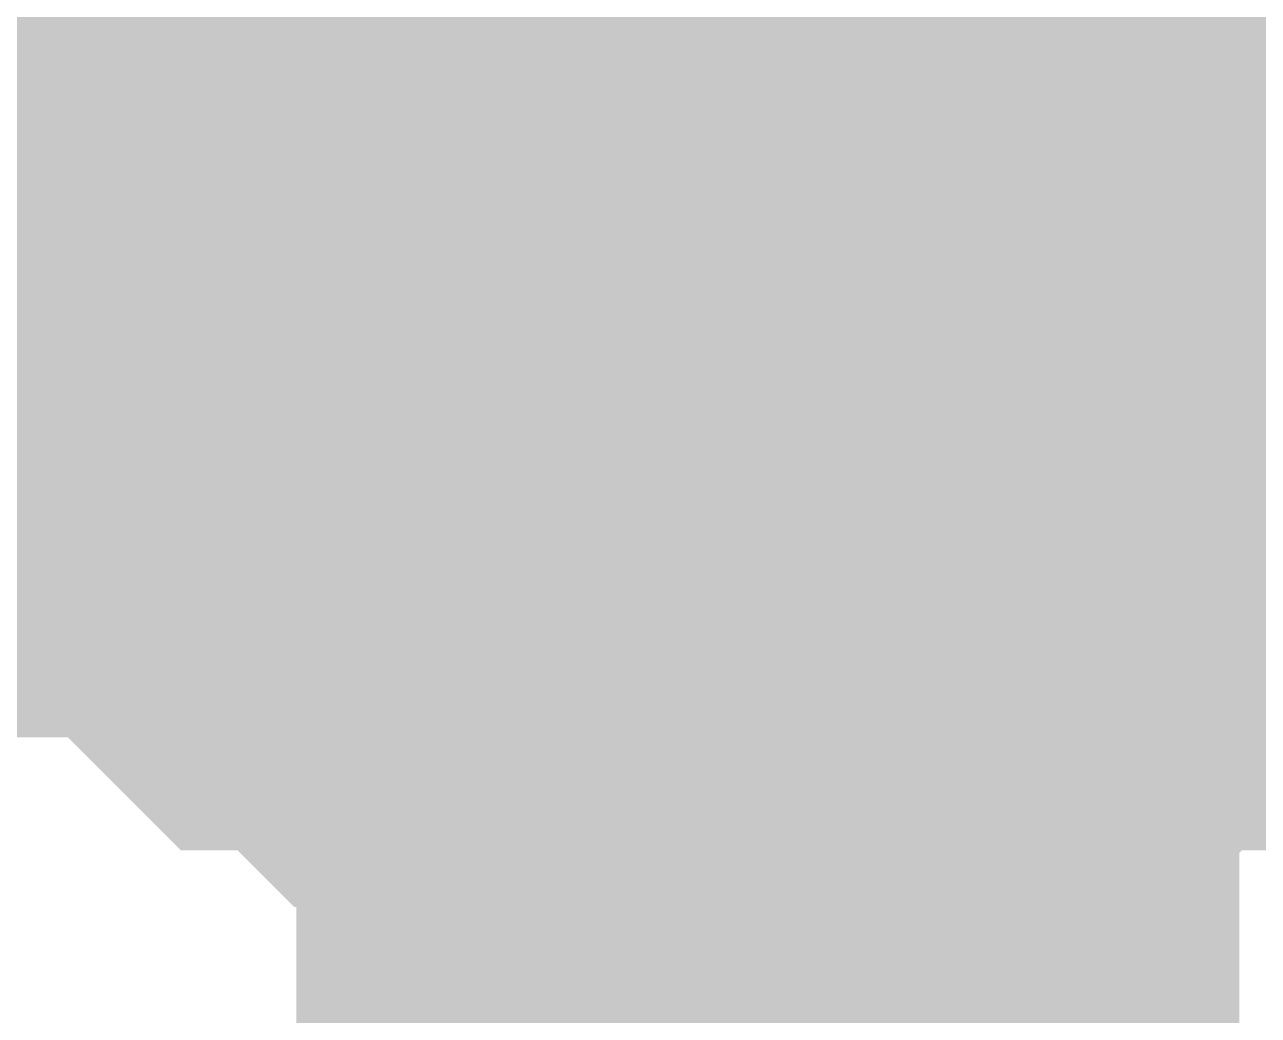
# Model space of a CAD drawing. Header units: inches. Extents: x 0 to 841, y 0 to 594.
# Drawn here: x 789.43 to 790.41, y 346.534 to 347.321 of the extents above; entities that cross this region are included whole.
import ezdxf

# ---------------------------------------------------------------- set-up
doc = ezdxf.new("R2010")
doc.units = ezdxf.units.IN
doc.layers.add('Sheet', color=255, linetype='Continuous')

msp = doc.modelspace()

# ---------------------------------------------------------------- linework, layer by layer
at = {"layer": 'Sheet'}
for points in [[(790.02077, 352.96824, 0.7493, 0.7493, 0), (790.02077, 347.4882, 0.7493, 0.7493, 0)], [(752.51624, 339.98684, 0.7493, 0.7493, 0), (769.98841, 339.98684, 0.7493, 0.7493, 0), (769.98841, 347.4882, 0.7493, 0.7493, 0), (790.02077, 347.4882, 0.7493, 0.7493, 0)], [(790.02077, 347.4882, 0.7493, 0.7493, 0), (790.02077, 341.96325, 0.7493, 0.7493, 0)], [(790.02077, 347.4882, 0.7493, 0.7493, 0), (790.02077, 347.4882, 0.7493, 0.7493, 0), (795.00641, 347.4882, 0.7493, 0.7493, 0)], [(790.02077, 346.94918, 0.29972, 0.29972, 0), (789.97586, 346.94918, 0.29972, 0.29972, 0), (789.97586, 346.94918, 0.29972, 0.29972, 0), (789.93094, 346.94918, 0.29972, 0.29972, 0), (789.88603, 346.94918, 0.29972, 0.29972, 0), (789.88603, 346.94918, 0.29972, 0.29972, 0), (789.84111, 346.9941, 0.29972, 0.29972, 0), (789.84111, 346.9941, 0.29972, 0.29972, 0), (789.7962, 346.9941, 0.29972, 0.29972, 0), (789.7962, 346.9941, 0.29972, 0.29972, 0), (789.75128, 347.03902, 0.29972, 0.29972, 0), (789.75128, 347.03902, 0.29972, 0.29972, 0), (789.70637, 347.03902, 0.29972, 0.29972, 0), (789.70637, 347.08394, 0.29972, 0.29972, 0), (789.66145, 347.08394, 0.29972, 0.29972, 0), (789.66145, 347.08394, 0.29972, 0.29972, 0), (789.61653, 347.12886, 0.29972, 0.29972, 0), (789.61653, 347.12886, 0.29972, 0.29972, 0), (789.61653, 347.17378, 0.29972, 0.29972, 0), (789.57162, 347.17378, 0.29972, 0.29972, 0), (789.57162, 347.21869, 0.29972, 0.29972, 0), (789.57162, 347.21869, 0.29972, 0.29972, 0), (789.5267, 347.26361, 0.29972, 0.29972, 0), (789.5267, 347.26361, 0.29972, 0.29972, 0), (789.5267, 347.30853, 0.29972, 0.29972, 0), (789.5267, 347.30853, 0.29972, 0.29972, 0), (789.5267, 347.35345, 0.29972, 0.29972, 0), (789.48179, 347.35345, 0.29972, 0.29972, 0), (789.48179, 347.39837, 0.29972, 0.29972, 0), (789.48179, 347.39837, 0.29972, 0.29972, 0), (789.48179, 347.44329, 0.29972, 0.29972, 0), (789.48179, 347.44329, 0.29972, 0.29972, 0), (789.48179, 347.4882, 0.29972, 0.29972, 0)], [(790.02077, 346.94918, 0.29972, 0.29972, 0), (789.97586, 346.94918, 0.29972, 0.29972, 0), (789.97586, 346.94918, 0.29972, 0.29972, 0), (789.93094, 346.94918, 0.29972, 0.29972, 0), (789.88603, 346.94918, 0.29972, 0.29972, 0), (789.88603, 346.94918, 0.29972, 0.29972, 0), (789.84111, 346.9941, 0.29972, 0.29972, 0), (789.84111, 346.9941, 0.29972, 0.29972, 0), (789.7962, 346.9941, 0.29972, 0.29972, 0), (789.7962, 346.9941, 0.29972, 0.29972, 0), (789.75128, 347.03902, 0.29972, 0.29972, 0), (789.75128, 347.03902, 0.29972, 0.29972, 0), (789.70637, 347.03902, 0.29972, 0.29972, 0), (789.70637, 347.08394, 0.29972, 0.29972, 0), (789.66145, 347.08394, 0.29972, 0.29972, 0), (789.66145, 347.08394, 0.29972, 0.29972, 0), (789.61653, 347.12886, 0.29972, 0.29972, 0), (789.61653, 347.12886, 0.29972, 0.29972, 0), (789.61653, 347.17378, 0.29972, 0.29972, 0), (789.57162, 347.17378, 0.29972, 0.29972, 0), (789.57162, 347.21869, 0.29972, 0.29972, 0), (789.57162, 347.21869, 0.29972, 0.29972, 0), (789.5267, 347.26361, 0.29972, 0.29972, 0), (789.5267, 347.26361, 0.29972, 0.29972, 0), (789.5267, 347.30853, 0.29972, 0.29972, 0), (789.5267, 347.30853, 0.29972, 0.29972, 0), (789.5267, 347.35345, 0.29972, 0.29972, 0), (789.48179, 347.35345, 0.29972, 0.29972, 0), (789.48179, 347.39837, 0.29972, 0.29972, 0), (789.48179, 347.39837, 0.29972, 0.29972, 0), (789.48179, 347.44329, 0.29972, 0.29972, 0), (789.48179, 347.44329, 0.29972, 0.29972, 0), (789.48179, 347.4882, 0.29972, 0.29972, 0)], [(790.02077, 346.94918, 0.29972, 0.29972, 0), (789.97586, 346.94918, 0.29972, 0.29972, 0), (789.97586, 346.94918, 0.29972, 0.29972, 0), (789.93094, 346.94918, 0.29972, 0.29972, 0), (789.88603, 346.94918, 0.29972, 0.29972, 0), (789.88603, 346.94918, 0.29972, 0.29972, 0), (789.84111, 346.9941, 0.29972, 0.29972, 0), (789.84111, 346.9941, 0.29972, 0.29972, 0), (789.7962, 346.9941, 0.29972, 0.29972, 0), (789.7962, 346.9941, 0.29972, 0.29972, 0), (789.75128, 347.03902, 0.29972, 0.29972, 0), (789.75128, 347.03902, 0.29972, 0.29972, 0), (789.70637, 347.03902, 0.29972, 0.29972, 0), (789.70637, 347.08394, 0.29972, 0.29972, 0), (789.66145, 347.08394, 0.29972, 0.29972, 0), (789.66145, 347.08394, 0.29972, 0.29972, 0), (789.61653, 347.12886, 0.29972, 0.29972, 0), (789.61653, 347.12886, 0.29972, 0.29972, 0), (789.61653, 347.17378, 0.29972, 0.29972, 0), (789.57162, 347.17378, 0.29972, 0.29972, 0), (789.57162, 347.21869, 0.29972, 0.29972, 0), (789.57162, 347.21869, 0.29972, 0.29972, 0), (789.5267, 347.26361, 0.29972, 0.29972, 0), (789.5267, 347.26361, 0.29972, 0.29972, 0), (789.5267, 347.30853, 0.29972, 0.29972, 0), (789.5267, 347.30853, 0.29972, 0.29972, 0), (789.5267, 347.35345, 0.29972, 0.29972, 0), (789.48179, 347.35345, 0.29972, 0.29972, 0), (789.48179, 347.39837, 0.29972, 0.29972, 0), (789.48179, 347.39837, 0.29972, 0.29972, 0), (789.48179, 347.44329, 0.29972, 0.29972, 0), (789.48179, 347.44329, 0.29972, 0.29972, 0), (789.48179, 347.4882, 0.29972, 0.29972, 0)], [(790.02077, 346.94918, 0.29972, 0.29972, 0), (789.97586, 346.94918, 0.29972, 0.29972, 0), (789.97586, 346.94918, 0.29972, 0.29972, 0), (789.93094, 346.94918, 0.29972, 0.29972, 0), (789.88603, 346.94918, 0.29972, 0.29972, 0), (789.88603, 346.94918, 0.29972, 0.29972, 0), (789.84111, 346.9941, 0.29972, 0.29972, 0), (789.84111, 346.9941, 0.29972, 0.29972, 0), (789.7962, 346.9941, 0.29972, 0.29972, 0), (789.7962, 346.9941, 0.29972, 0.29972, 0), (789.75128, 347.03902, 0.29972, 0.29972, 0), (789.75128, 347.03902, 0.29972, 0.29972, 0), (789.70637, 347.03902, 0.29972, 0.29972, 0), (789.70637, 347.08394, 0.29972, 0.29972, 0), (789.66145, 347.08394, 0.29972, 0.29972, 0), (789.66145, 347.08394, 0.29972, 0.29972, 0), (789.61653, 347.12886, 0.29972, 0.29972, 0), (789.61653, 347.12886, 0.29972, 0.29972, 0), (789.61653, 347.17378, 0.29972, 0.29972, 0), (789.57162, 347.17378, 0.29972, 0.29972, 0), (789.57162, 347.21869, 0.29972, 0.29972, 0), (789.57162, 347.21869, 0.29972, 0.29972, 0), (789.5267, 347.26361, 0.29972, 0.29972, 0), (789.5267, 347.26361, 0.29972, 0.29972, 0), (789.5267, 347.30853, 0.29972, 0.29972, 0), (789.5267, 347.30853, 0.29972, 0.29972, 0), (789.5267, 347.35345, 0.29972, 0.29972, 0), (789.48179, 347.35345, 0.29972, 0.29972, 0), (789.48179, 347.39837, 0.29972, 0.29972, 0), (789.48179, 347.39837, 0.29972, 0.29972, 0), (789.48179, 347.44329, 0.29972, 0.29972, 0), (789.48179, 347.44329, 0.29972, 0.29972, 0), (789.48179, 347.4882, 0.29972, 0.29972, 0)], [(790.02077, 342.45735, 0.29972, 0.29972, 0), (790.02077, 347.4882, 0.29972, 0.29972, 0)], [(790.51485, 347.4882, 0.29972, 0.29972, 0), (790.51485, 347.44329, 0.29972, 0.29972, 0), (790.51485, 347.44329, 0.29972, 0.29972, 0), (790.51485, 347.39837, 0.29972, 0.29972, 0), (790.51485, 347.39837, 0.29972, 0.29972, 0), (790.51485, 347.35345, 0.29972, 0.29972, 0), (790.46993, 347.35345, 0.29972, 0.29972, 0), (790.46993, 347.30853, 0.29972, 0.29972, 0), (790.46993, 347.30853, 0.29972, 0.29972, 0), (790.46993, 347.26361, 0.29972, 0.29972, 0), (790.46993, 347.26361, 0.29972, 0.29972, 0), (790.42502, 347.21869, 0.29972, 0.29972, 0), (790.42502, 347.21869, 0.29972, 0.29972, 0), (790.42502, 347.17378, 0.29972, 0.29972, 0), (790.3801, 347.17378, 0.29972, 0.29972, 0), (790.3801, 347.12886, 0.29972, 0.29972, 0), (790.3801, 347.12886, 0.29972, 0.29972, 0), (790.33518, 347.08394, 0.29972, 0.29972, 0), (790.33518, 347.08394, 0.29972, 0.29972, 0), (790.33518, 347.08394, 0.29972, 0.29972, 0), (790.29027, 347.03902, 0.29972, 0.29972, 0), (790.29027, 347.03902, 0.29972, 0.29972, 0), (790.24535, 347.03902, 0.29972, 0.29972, 0), (790.24535, 346.9941, 0.29972, 0.29972, 0), (790.20044, 346.9941, 0.29972, 0.29972, 0), (790.20044, 346.9941, 0.29972, 0.29972, 0), (790.15552, 346.9941, 0.29972, 0.29972, 0), (790.15552, 346.94918, 0.29972, 0.29972, 0), (790.11061, 346.94918, 0.29972, 0.29972, 0), (790.11061, 346.94918, 0.29972, 0.29972, 0), (790.06569, 346.94918, 0.29972, 0.29972, 0), (790.06569, 346.94918, 0.29972, 0.29972, 0), (790.02077, 346.94918, 0.29972, 0.29972, 0)], [(790.51485, 347.4882, 0.29972, 0.29972, 0), (790.51485, 347.44329, 0.29972, 0.29972, 0), (790.51485, 347.44329, 0.29972, 0.29972, 0), (790.51485, 347.39837, 0.29972, 0.29972, 0), (790.51485, 347.39837, 0.29972, 0.29972, 0), (790.51485, 347.35345, 0.29972, 0.29972, 0), (790.46993, 347.35345, 0.29972, 0.29972, 0), (790.46993, 347.30853, 0.29972, 0.29972, 0), (790.46993, 347.30853, 0.29972, 0.29972, 0), (790.46993, 347.26361, 0.29972, 0.29972, 0), (790.46993, 347.26361, 0.29972, 0.29972, 0), (790.42502, 347.21869, 0.29972, 0.29972, 0), (790.42502, 347.21869, 0.29972, 0.29972, 0), (790.42502, 347.17378, 0.29972, 0.29972, 0), (790.3801, 347.17378, 0.29972, 0.29972, 0), (790.3801, 347.12886, 0.29972, 0.29972, 0), (790.3801, 347.12886, 0.29972, 0.29972, 0), (790.33518, 347.08394, 0.29972, 0.29972, 0), (790.33518, 347.08394, 0.29972, 0.29972, 0), (790.33518, 347.08394, 0.29972, 0.29972, 0), (790.29027, 347.03902, 0.29972, 0.29972, 0), (790.29027, 347.03902, 0.29972, 0.29972, 0), (790.24535, 347.03902, 0.29972, 0.29972, 0), (790.24535, 346.9941, 0.29972, 0.29972, 0), (790.20044, 346.9941, 0.29972, 0.29972, 0), (790.20044, 346.9941, 0.29972, 0.29972, 0), (790.15552, 346.9941, 0.29972, 0.29972, 0), (790.15552, 346.94918, 0.29972, 0.29972, 0), (790.11061, 346.94918, 0.29972, 0.29972, 0), (790.11061, 346.94918, 0.29972, 0.29972, 0), (790.06569, 346.94918, 0.29972, 0.29972, 0), (790.06569, 346.94918, 0.29972, 0.29972, 0), (790.02077, 346.94918, 0.29972, 0.29972, 0)], [(790.51485, 347.4882, 0.29972, 0.29972, 0), (790.51485, 347.44329, 0.29972, 0.29972, 0), (790.51485, 347.44329, 0.29972, 0.29972, 0), (790.51485, 347.39837, 0.29972, 0.29972, 0), (790.51485, 347.39837, 0.29972, 0.29972, 0), (790.51485, 347.35345, 0.29972, 0.29972, 0), (790.46993, 347.35345, 0.29972, 0.29972, 0), (790.46993, 347.30853, 0.29972, 0.29972, 0), (790.46993, 347.30853, 0.29972, 0.29972, 0), (790.46993, 347.26361, 0.29972, 0.29972, 0), (790.46993, 347.26361, 0.29972, 0.29972, 0), (790.42502, 347.21869, 0.29972, 0.29972, 0), (790.42502, 347.21869, 0.29972, 0.29972, 0), (790.42502, 347.17378, 0.29972, 0.29972, 0), (790.3801, 347.17378, 0.29972, 0.29972, 0), (790.3801, 347.12886, 0.29972, 0.29972, 0), (790.3801, 347.12886, 0.29972, 0.29972, 0), (790.33518, 347.08394, 0.29972, 0.29972, 0), (790.33518, 347.08394, 0.29972, 0.29972, 0), (790.33518, 347.08394, 0.29972, 0.29972, 0), (790.29027, 347.03902, 0.29972, 0.29972, 0), (790.29027, 347.03902, 0.29972, 0.29972, 0), (790.24535, 347.03902, 0.29972, 0.29972, 0), (790.24535, 346.9941, 0.29972, 0.29972, 0), (790.20044, 346.9941, 0.29972, 0.29972, 0), (790.20044, 346.9941, 0.29972, 0.29972, 0), (790.15552, 346.9941, 0.29972, 0.29972, 0), (790.15552, 346.94918, 0.29972, 0.29972, 0), (790.11061, 346.94918, 0.29972, 0.29972, 0), (790.11061, 346.94918, 0.29972, 0.29972, 0), (790.06569, 346.94918, 0.29972, 0.29972, 0), (790.06569, 346.94918, 0.29972, 0.29972, 0), (790.02077, 346.94918, 0.29972, 0.29972, 0)], [(790.51485, 347.4882, 0.29972, 0.29972, 0), (790.51485, 347.44329, 0.29972, 0.29972, 0), (790.51485, 347.44329, 0.29972, 0.29972, 0), (790.51485, 347.39837, 0.29972, 0.29972, 0), (790.51485, 347.39837, 0.29972, 0.29972, 0), (790.51485, 347.35345, 0.29972, 0.29972, 0), (790.46993, 347.35345, 0.29972, 0.29972, 0), (790.46993, 347.30853, 0.29972, 0.29972, 0), (790.46993, 347.30853, 0.29972, 0.29972, 0), (790.46993, 347.26361, 0.29972, 0.29972, 0), (790.46993, 347.26361, 0.29972, 0.29972, 0), (790.42502, 347.21869, 0.29972, 0.29972, 0), (790.42502, 347.21869, 0.29972, 0.29972, 0), (790.42502, 347.17378, 0.29972, 0.29972, 0), (790.3801, 347.17378, 0.29972, 0.29972, 0), (790.3801, 347.12886, 0.29972, 0.29972, 0), (790.3801, 347.12886, 0.29972, 0.29972, 0), (790.33518, 347.08394, 0.29972, 0.29972, 0), (790.33518, 347.08394, 0.29972, 0.29972, 0), (790.33518, 347.08394, 0.29972, 0.29972, 0), (790.29027, 347.03902, 0.29972, 0.29972, 0), (790.29027, 347.03902, 0.29972, 0.29972, 0), (790.24535, 347.03902, 0.29972, 0.29972, 0), (790.24535, 346.9941, 0.29972, 0.29972, 0), (790.20044, 346.9941, 0.29972, 0.29972, 0), (790.20044, 346.9941, 0.29972, 0.29972, 0), (790.15552, 346.9941, 0.29972, 0.29972, 0), (790.15552, 346.94918, 0.29972, 0.29972, 0), (790.11061, 346.94918, 0.29972, 0.29972, 0), (790.11061, 346.94918, 0.29972, 0.29972, 0), (790.06569, 346.94918, 0.29972, 0.29972, 0), (790.06569, 346.94918, 0.29972, 0.29972, 0), (790.02077, 346.94918, 0.29972, 0.29972, 0)], [(790.02077, 346.72459, 0.29972, 0.29972, 0), (789.97586, 346.72459, 0.29972, 0.29972, 0), (789.93094, 346.72459, 0.29972, 0.29972, 0), (789.88603, 346.72459, 0.29972, 0.29972, 0), (789.84111, 346.72459, 0.29972, 0.29972, 0), (789.84111, 346.72459, 0.29972, 0.29972, 0), (789.7962, 346.76951, 0.29972, 0.29972, 0), (789.75128, 346.76951, 0.29972, 0.29972, 0), (789.70637, 346.76951, 0.29972, 0.29972, 0), (789.66145, 346.81443, 0.29972, 0.29972, 0), (789.66145, 346.81443, 0.29972, 0.29972, 0), (789.61653, 346.81443, 0.29972, 0.29972, 0), (789.57162, 346.85935, 0.29972, 0.29972, 0), (789.57162, 346.85935, 0.29972, 0.29972, 0), (789.5267, 346.90427, 0.29972, 0.29972, 0), (789.48179, 346.90427, 0.29972, 0.29972, 0), (789.48179, 346.94918, 0.29972, 0.29972, 0), (789.43687, 346.94918, 0.29972, 0.29972, 0), (789.43687, 346.9941, 0.29972, 0.29972, 0), (789.39196, 347.03902, 0.29972, 0.29972, 0), (789.39196, 347.03902, 0.29972, 0.29972, 0), (789.34704, 347.08394, 0.29972, 0.29972, 0), (789.34704, 347.12886, 0.29972, 0.29972, 0), (789.34704, 347.12886, 0.29972, 0.29972, 0), (789.30213, 347.17378, 0.29972, 0.29972, 0), (789.30213, 347.21869, 0.29972, 0.29972, 0), (789.30213, 347.26361, 0.29972, 0.29972, 0), (789.25721, 347.30853, 0.29972, 0.29972, 0)], [(790.02077, 346.72459, 0.29972, 0.29972, 0), (789.97586, 346.72459, 0.29972, 0.29972, 0), (789.93094, 346.72459, 0.29972, 0.29972, 0), (789.88603, 346.72459, 0.29972, 0.29972, 0), (789.84111, 346.72459, 0.29972, 0.29972, 0), (789.84111, 346.72459, 0.29972, 0.29972, 0), (789.7962, 346.76951, 0.29972, 0.29972, 0), (789.75128, 346.76951, 0.29972, 0.29972, 0), (789.70637, 346.76951, 0.29972, 0.29972, 0), (789.66145, 346.81443, 0.29972, 0.29972, 0), (789.66145, 346.81443, 0.29972, 0.29972, 0), (789.61653, 346.81443, 0.29972, 0.29972, 0), (789.57162, 346.85935, 0.29972, 0.29972, 0), (789.57162, 346.85935, 0.29972, 0.29972, 0), (789.5267, 346.90427, 0.29972, 0.29972, 0), (789.48179, 346.90427, 0.29972, 0.29972, 0), (789.48179, 346.94918, 0.29972, 0.29972, 0), (789.43687, 346.94918, 0.29972, 0.29972, 0), (789.43687, 346.9941, 0.29972, 0.29972, 0), (789.39196, 347.03902, 0.29972, 0.29972, 0), (789.39196, 347.03902, 0.29972, 0.29972, 0), (789.34704, 347.08394, 0.29972, 0.29972, 0), (789.34704, 347.12886, 0.29972, 0.29972, 0), (789.34704, 347.12886, 0.29972, 0.29972, 0), (789.30213, 347.17378, 0.29972, 0.29972, 0), (789.30213, 347.21869, 0.29972, 0.29972, 0), (789.30213, 347.26361, 0.29972, 0.29972, 0), (789.25721, 347.30853, 0.29972, 0.29972, 0)], [(790.02077, 346.72459, 0.29972, 0.29972, 0), (789.97586, 346.72459, 0.29972, 0.29972, 0), (789.93094, 346.72459, 0.29972, 0.29972, 0), (789.88603, 346.72459, 0.29972, 0.29972, 0), (789.84111, 346.72459, 0.29972, 0.29972, 0), (789.84111, 346.72459, 0.29972, 0.29972, 0), (789.7962, 346.76951, 0.29972, 0.29972, 0), (789.75128, 346.76951, 0.29972, 0.29972, 0), (789.70637, 346.76951, 0.29972, 0.29972, 0), (789.66145, 346.81443, 0.29972, 0.29972, 0), (789.66145, 346.81443, 0.29972, 0.29972, 0), (789.61653, 346.81443, 0.29972, 0.29972, 0), (789.57162, 346.85935, 0.29972, 0.29972, 0), (789.57162, 346.85935, 0.29972, 0.29972, 0), (789.5267, 346.90427, 0.29972, 0.29972, 0), (789.48179, 346.90427, 0.29972, 0.29972, 0), (789.48179, 346.94918, 0.29972, 0.29972, 0), (789.43687, 346.94918, 0.29972, 0.29972, 0), (789.43687, 346.9941, 0.29972, 0.29972, 0), (789.39196, 347.03902, 0.29972, 0.29972, 0), (789.39196, 347.03902, 0.29972, 0.29972, 0), (789.34704, 347.08394, 0.29972, 0.29972, 0), (789.34704, 347.12886, 0.29972, 0.29972, 0), (789.34704, 347.12886, 0.29972, 0.29972, 0), (789.30213, 347.17378, 0.29972, 0.29972, 0), (789.30213, 347.21869, 0.29972, 0.29972, 0), (789.30213, 347.26361, 0.29972, 0.29972, 0), (789.25721, 347.30853, 0.29972, 0.29972, 0)], [(790.02077, 346.72459, 0.29972, 0.29972, 0), (789.97586, 346.72459, 0.29972, 0.29972, 0), (789.93094, 346.72459, 0.29972, 0.29972, 0), (789.88603, 346.72459, 0.29972, 0.29972, 0), (789.84111, 346.72459, 0.29972, 0.29972, 0), (789.84111, 346.72459, 0.29972, 0.29972, 0), (789.7962, 346.76951, 0.29972, 0.29972, 0), (789.75128, 346.76951, 0.29972, 0.29972, 0), (789.70637, 346.76951, 0.29972, 0.29972, 0), (789.66145, 346.81443, 0.29972, 0.29972, 0), (789.66145, 346.81443, 0.29972, 0.29972, 0), (789.61653, 346.81443, 0.29972, 0.29972, 0), (789.57162, 346.85935, 0.29972, 0.29972, 0), (789.57162, 346.85935, 0.29972, 0.29972, 0), (789.5267, 346.90427, 0.29972, 0.29972, 0), (789.48179, 346.90427, 0.29972, 0.29972, 0), (789.48179, 346.94918, 0.29972, 0.29972, 0), (789.43687, 346.94918, 0.29972, 0.29972, 0), (789.43687, 346.9941, 0.29972, 0.29972, 0), (789.39196, 347.03902, 0.29972, 0.29972, 0), (789.39196, 347.03902, 0.29972, 0.29972, 0), (789.34704, 347.08394, 0.29972, 0.29972, 0), (789.34704, 347.12886, 0.29972, 0.29972, 0), (789.34704, 347.12886, 0.29972, 0.29972, 0), (789.30213, 347.17378, 0.29972, 0.29972, 0), (789.30213, 347.21869, 0.29972, 0.29972, 0), (789.30213, 347.26361, 0.29972, 0.29972, 0), (789.25721, 347.30853, 0.29972, 0.29972, 0)], [(790.02077, 346.72459, 0.29972, 0.29972, 0), (789.97586, 346.72459, 0.29972, 0.29972, 0), (789.93094, 346.72459, 0.29972, 0.29972, 0), (789.88603, 346.72459, 0.29972, 0.29972, 0), (789.84111, 346.72459, 0.29972, 0.29972, 0), (789.84111, 346.72459, 0.29972, 0.29972, 0), (789.7962, 346.76951, 0.29972, 0.29972, 0), (789.75128, 346.76951, 0.29972, 0.29972, 0), (789.70637, 346.76951, 0.29972, 0.29972, 0), (789.66145, 346.81443, 0.29972, 0.29972, 0), (789.66145, 346.81443, 0.29972, 0.29972, 0), (789.61653, 346.81443, 0.29972, 0.29972, 0), (789.57162, 346.85935, 0.29972, 0.29972, 0), (789.57162, 346.85935, 0.29972, 0.29972, 0), (789.5267, 346.90427, 0.29972, 0.29972, 0), (789.48179, 346.90427, 0.29972, 0.29972, 0), (789.48179, 346.94918, 0.29972, 0.29972, 0), (789.43687, 346.94918, 0.29972, 0.29972, 0), (789.43687, 346.9941, 0.29972, 0.29972, 0), (789.39196, 347.03902, 0.29972, 0.29972, 0), (789.39196, 347.03902, 0.29972, 0.29972, 0), (789.34704, 347.08394, 0.29972, 0.29972, 0), (789.34704, 347.12886, 0.29972, 0.29972, 0), (789.34704, 347.12886, 0.29972, 0.29972, 0), (789.30213, 347.17378, 0.29972, 0.29972, 0), (789.30213, 347.21869, 0.29972, 0.29972, 0), (789.30213, 347.26361, 0.29972, 0.29972, 0), (789.25721, 347.30853, 0.29972, 0.29972, 0)], [(790.02077, 346.72459, 0.29972, 0.29972, 0), (789.97586, 346.72459, 0.29972, 0.29972, 0), (789.93094, 346.72459, 0.29972, 0.29972, 0), (789.88603, 346.72459, 0.29972, 0.29972, 0), (789.84111, 346.72459, 0.29972, 0.29972, 0), (789.84111, 346.72459, 0.29972, 0.29972, 0), (789.7962, 346.76951, 0.29972, 0.29972, 0), (789.75128, 346.76951, 0.29972, 0.29972, 0), (789.70637, 346.76951, 0.29972, 0.29972, 0), (789.66145, 346.81443, 0.29972, 0.29972, 0), (789.66145, 346.81443, 0.29972, 0.29972, 0), (789.61653, 346.81443, 0.29972, 0.29972, 0), (789.57162, 346.85935, 0.29972, 0.29972, 0), (789.57162, 346.85935, 0.29972, 0.29972, 0), (789.5267, 346.90427, 0.29972, 0.29972, 0), (789.48179, 346.90427, 0.29972, 0.29972, 0), (789.48179, 346.94918, 0.29972, 0.29972, 0), (789.43687, 346.94918, 0.29972, 0.29972, 0), (789.43687, 346.9941, 0.29972, 0.29972, 0), (789.39196, 347.03902, 0.29972, 0.29972, 0), (789.39196, 347.03902, 0.29972, 0.29972, 0), (789.34704, 347.08394, 0.29972, 0.29972, 0), (789.34704, 347.12886, 0.29972, 0.29972, 0), (789.34704, 347.12886, 0.29972, 0.29972, 0), (789.30213, 347.17378, 0.29972, 0.29972, 0), (789.30213, 347.21869, 0.29972, 0.29972, 0), (789.30213, 347.26361, 0.29972, 0.29972, 0), (789.25721, 347.30853, 0.29972, 0.29972, 0)], [(790.02077, 346.94918, 0.09906, 0.09906, 0), (789.97586, 346.94918, 0.09906, 0.09906, 0), (789.97586, 346.94918, 0.09906, 0.09906, 0), (789.93094, 346.94918, 0.09906, 0.09906, 0), (789.88603, 346.94918, 0.09906, 0.09906, 0), (789.88603, 346.94918, 0.09906, 0.09906, 0), (789.84111, 346.9941, 0.09906, 0.09906, 0), (789.84111, 346.9941, 0.09906, 0.09906, 0), (789.7962, 346.9941, 0.09906, 0.09906, 0), (789.7962, 346.9941, 0.09906, 0.09906, 0), (789.75128, 347.03902, 0.09906, 0.09906, 0), (789.75128, 347.03902, 0.09906, 0.09906, 0), (789.70637, 347.03902, 0.09906, 0.09906, 0), (789.70637, 347.08394, 0.09906, 0.09906, 0), (789.66145, 347.08394, 0.09906, 0.09906, 0), (789.66145, 347.08394, 0.09906, 0.09906, 0), (789.61653, 347.12886, 0.09906, 0.09906, 0), (789.61653, 347.12886, 0.09906, 0.09906, 0), (789.61653, 347.17378, 0.09906, 0.09906, 0), (789.57162, 347.17378, 0.09906, 0.09906, 0), (789.57162, 347.21869, 0.09906, 0.09906, 0), (789.57162, 347.21869, 0.09906, 0.09906, 0), (789.5267, 347.26361, 0.09906, 0.09906, 0), (789.5267, 347.26361, 0.09906, 0.09906, 0), (789.5267, 347.30853, 0.09906, 0.09906, 0), (789.5267, 347.30853, 0.09906, 0.09906, 0), (789.5267, 347.35345, 0.09906, 0.09906, 0), (789.48179, 347.35345, 0.09906, 0.09906, 0), (789.48179, 347.39837, 0.09906, 0.09906, 0)], [(790.02077, 346.94918, 0.09906, 0.09906, 0), (789.97586, 346.94918, 0.09906, 0.09906, 0), (789.97586, 346.94918, 0.09906, 0.09906, 0), (789.93094, 346.94918, 0.09906, 0.09906, 0), (789.88603, 346.94918, 0.09906, 0.09906, 0), (789.88603, 346.94918, 0.09906, 0.09906, 0), (789.84111, 346.9941, 0.09906, 0.09906, 0), (789.84111, 346.9941, 0.09906, 0.09906, 0), (789.7962, 346.9941, 0.09906, 0.09906, 0), (789.7962, 346.9941, 0.09906, 0.09906, 0), (789.75128, 347.03902, 0.09906, 0.09906, 0), (789.75128, 347.03902, 0.09906, 0.09906, 0), (789.70637, 347.03902, 0.09906, 0.09906, 0), (789.70637, 347.08394, 0.09906, 0.09906, 0), (789.66145, 347.08394, 0.09906, 0.09906, 0), (789.66145, 347.08394, 0.09906, 0.09906, 0), (789.61653, 347.12886, 0.09906, 0.09906, 0), (789.61653, 347.12886, 0.09906, 0.09906, 0), (789.61653, 347.17378, 0.09906, 0.09906, 0), (789.57162, 347.17378, 0.09906, 0.09906, 0), (789.57162, 347.21869, 0.09906, 0.09906, 0), (789.57162, 347.21869, 0.09906, 0.09906, 0), (789.5267, 347.26361, 0.09906, 0.09906, 0), (789.5267, 347.26361, 0.09906, 0.09906, 0), (789.5267, 347.30853, 0.09906, 0.09906, 0), (789.5267, 347.30853, 0.09906, 0.09906, 0), (789.5267, 347.35345, 0.09906, 0.09906, 0), (789.48179, 347.35345, 0.09906, 0.09906, 0), (789.48179, 347.39837, 0.09906, 0.09906, 0)], [(790.02077, 346.94918, 0.09906, 0.09906, 0), (789.97586, 346.94918, 0.09906, 0.09906, 0), (789.97586, 346.94918, 0.09906, 0.09906, 0), (789.93094, 346.94918, 0.09906, 0.09906, 0), (789.88603, 346.94918, 0.09906, 0.09906, 0), (789.88603, 346.94918, 0.09906, 0.09906, 0), (789.84111, 346.9941, 0.09906, 0.09906, 0), (789.84111, 346.9941, 0.09906, 0.09906, 0), (789.7962, 346.9941, 0.09906, 0.09906, 0), (789.7962, 346.9941, 0.09906, 0.09906, 0), (789.75128, 347.03902, 0.09906, 0.09906, 0), (789.75128, 347.03902, 0.09906, 0.09906, 0), (789.70637, 347.03902, 0.09906, 0.09906, 0), (789.70637, 347.08394, 0.09906, 0.09906, 0), (789.66145, 347.08394, 0.09906, 0.09906, 0), (789.66145, 347.08394, 0.09906, 0.09906, 0), (789.61653, 347.12886, 0.09906, 0.09906, 0), (789.61653, 347.12886, 0.09906, 0.09906, 0), (789.61653, 347.17378, 0.09906, 0.09906, 0), (789.57162, 347.17378, 0.09906, 0.09906, 0), (789.57162, 347.21869, 0.09906, 0.09906, 0), (789.57162, 347.21869, 0.09906, 0.09906, 0), (789.5267, 347.26361, 0.09906, 0.09906, 0), (789.5267, 347.26361, 0.09906, 0.09906, 0), (789.5267, 347.30853, 0.09906, 0.09906, 0), (789.5267, 347.30853, 0.09906, 0.09906, 0), (789.5267, 347.35345, 0.09906, 0.09906, 0), (789.48179, 347.35345, 0.09906, 0.09906, 0), (789.48179, 347.39837, 0.09906, 0.09906, 0)], [(790.02077, 346.94918, 0.09906, 0.09906, 0), (789.97586, 346.94918, 0.09906, 0.09906, 0), (789.97586, 346.94918, 0.09906, 0.09906, 0), (789.93094, 346.94918, 0.09906, 0.09906, 0), (789.88603, 346.94918, 0.09906, 0.09906, 0), (789.88603, 346.94918, 0.09906, 0.09906, 0), (789.84111, 346.9941, 0.09906, 0.09906, 0), (789.84111, 346.9941, 0.09906, 0.09906, 0), (789.7962, 346.9941, 0.09906, 0.09906, 0), (789.7962, 346.9941, 0.09906, 0.09906, 0), (789.75128, 347.03902, 0.09906, 0.09906, 0), (789.75128, 347.03902, 0.09906, 0.09906, 0), (789.70637, 347.03902, 0.09906, 0.09906, 0), (789.70637, 347.08394, 0.09906, 0.09906, 0), (789.66145, 347.08394, 0.09906, 0.09906, 0), (789.66145, 347.08394, 0.09906, 0.09906, 0), (789.61653, 347.12886, 0.09906, 0.09906, 0), (789.61653, 347.12886, 0.09906, 0.09906, 0), (789.61653, 347.17378, 0.09906, 0.09906, 0), (789.57162, 347.17378, 0.09906, 0.09906, 0), (789.57162, 347.21869, 0.09906, 0.09906, 0), (789.57162, 347.21869, 0.09906, 0.09906, 0), (789.5267, 347.26361, 0.09906, 0.09906, 0), (789.5267, 347.26361, 0.09906, 0.09906, 0), (789.5267, 347.30853, 0.09906, 0.09906, 0), (789.5267, 347.30853, 0.09906, 0.09906, 0), (789.5267, 347.35345, 0.09906, 0.09906, 0), (789.48179, 347.35345, 0.09906, 0.09906, 0), (789.48179, 347.39837, 0.09906, 0.09906, 0)], [(790.46993, 347.26361, 0.09906, 0.09906, 0), (790.42502, 347.21869, 0.09906, 0.09906, 0), (790.42502, 347.21869, 0.09906, 0.09906, 0), (790.42502, 347.17378, 0.09906, 0.09906, 0), (790.3801, 347.17378, 0.09906, 0.09906, 0), (790.3801, 347.12886, 0.09906, 0.09906, 0), (790.3801, 347.12886, 0.09906, 0.09906, 0), (790.33518, 347.08394, 0.09906, 0.09906, 0), (790.33518, 347.08394, 0.09906, 0.09906, 0), (790.33518, 347.08394, 0.09906, 0.09906, 0), (790.29027, 347.03902, 0.09906, 0.09906, 0), (790.29027, 347.03902, 0.09906, 0.09906, 0), (790.24535, 347.03902, 0.09906, 0.09906, 0), (790.24535, 346.9941, 0.09906, 0.09906, 0), (790.20044, 346.9941, 0.09906, 0.09906, 0), (790.20044, 346.9941, 0.09906, 0.09906, 0), (790.15552, 346.9941, 0.09906, 0.09906, 0), (790.15552, 346.94918, 0.09906, 0.09906, 0), (790.11061, 346.94918, 0.09906, 0.09906, 0), (790.11061, 346.94918, 0.09906, 0.09906, 0), (790.06569, 346.94918, 0.09906, 0.09906, 0), (790.06569, 346.94918, 0.09906, 0.09906, 0), (790.02077, 346.94918, 0.09906, 0.09906, 0)], [(790.46993, 347.26361, 0.09906, 0.09906, 0), (790.42502, 347.21869, 0.09906, 0.09906, 0), (790.42502, 347.21869, 0.09906, 0.09906, 0), (790.42502, 347.17378, 0.09906, 0.09906, 0), (790.3801, 347.17378, 0.09906, 0.09906, 0), (790.3801, 347.12886, 0.09906, 0.09906, 0), (790.3801, 347.12886, 0.09906, 0.09906, 0), (790.33518, 347.08394, 0.09906, 0.09906, 0), (790.33518, 347.08394, 0.09906, 0.09906, 0), (790.33518, 347.08394, 0.09906, 0.09906, 0), (790.29027, 347.03902, 0.09906, 0.09906, 0), (790.29027, 347.03902, 0.09906, 0.09906, 0), (790.24535, 347.03902, 0.09906, 0.09906, 0), (790.24535, 346.9941, 0.09906, 0.09906, 0), (790.20044, 346.9941, 0.09906, 0.09906, 0), (790.20044, 346.9941, 0.09906, 0.09906, 0), (790.15552, 346.9941, 0.09906, 0.09906, 0), (790.15552, 346.94918, 0.09906, 0.09906, 0), (790.11061, 346.94918, 0.09906, 0.09906, 0), (790.11061, 346.94918, 0.09906, 0.09906, 0), (790.06569, 346.94918, 0.09906, 0.09906, 0), (790.06569, 346.94918, 0.09906, 0.09906, 0), (790.02077, 346.94918, 0.09906, 0.09906, 0)], [(790.46993, 347.26361, 0.09906, 0.09906, 0), (790.42502, 347.21869, 0.09906, 0.09906, 0), (790.42502, 347.21869, 0.09906, 0.09906, 0), (790.42502, 347.17378, 0.09906, 0.09906, 0), (790.3801, 347.17378, 0.09906, 0.09906, 0), (790.3801, 347.12886, 0.09906, 0.09906, 0), (790.3801, 347.12886, 0.09906, 0.09906, 0), (790.33518, 347.08394, 0.09906, 0.09906, 0), (790.33518, 347.08394, 0.09906, 0.09906, 0), (790.33518, 347.08394, 0.09906, 0.09906, 0), (790.29027, 347.03902, 0.09906, 0.09906, 0), (790.29027, 347.03902, 0.09906, 0.09906, 0), (790.24535, 347.03902, 0.09906, 0.09906, 0), (790.24535, 346.9941, 0.09906, 0.09906, 0), (790.20044, 346.9941, 0.09906, 0.09906, 0), (790.20044, 346.9941, 0.09906, 0.09906, 0), (790.15552, 346.9941, 0.09906, 0.09906, 0), (790.15552, 346.94918, 0.09906, 0.09906, 0), (790.11061, 346.94918, 0.09906, 0.09906, 0), (790.11061, 346.94918, 0.09906, 0.09906, 0), (790.06569, 346.94918, 0.09906, 0.09906, 0), (790.06569, 346.94918, 0.09906, 0.09906, 0), (790.02077, 346.94918, 0.09906, 0.09906, 0)], [(790.46993, 347.26361, 0.09906, 0.09906, 0), (790.42502, 347.21869, 0.09906, 0.09906, 0), (790.42502, 347.21869, 0.09906, 0.09906, 0), (790.42502, 347.17378, 0.09906, 0.09906, 0), (790.3801, 347.17378, 0.09906, 0.09906, 0), (790.3801, 347.12886, 0.09906, 0.09906, 0), (790.3801, 347.12886, 0.09906, 0.09906, 0), (790.33518, 347.08394, 0.09906, 0.09906, 0), (790.33518, 347.08394, 0.09906, 0.09906, 0), (790.33518, 347.08394, 0.09906, 0.09906, 0), (790.29027, 347.03902, 0.09906, 0.09906, 0), (790.29027, 347.03902, 0.09906, 0.09906, 0), (790.24535, 347.03902, 0.09906, 0.09906, 0), (790.24535, 346.9941, 0.09906, 0.09906, 0), (790.20044, 346.9941, 0.09906, 0.09906, 0), (790.20044, 346.9941, 0.09906, 0.09906, 0), (790.15552, 346.9941, 0.09906, 0.09906, 0), (790.15552, 346.94918, 0.09906, 0.09906, 0), (790.11061, 346.94918, 0.09906, 0.09906, 0), (790.11061, 346.94918, 0.09906, 0.09906, 0), (790.06569, 346.94918, 0.09906, 0.09906, 0), (790.06569, 346.94918, 0.09906, 0.09906, 0), (790.02077, 346.94918, 0.09906, 0.09906, 0)], [(790.60468, 347.03902, 0.29972, 0.29972, 0), (790.55976, 346.9941, 0.29972, 0.29972, 0), (790.55976, 346.94918, 0.29972, 0.29972, 0), (790.51485, 346.94918, 0.29972, 0.29972, 0), (790.51485, 346.90427, 0.29972, 0.29972, 0), (790.46993, 346.90427, 0.29972, 0.29972, 0), (790.46993, 346.85935, 0.29972, 0.29972, 0), (790.42502, 346.85935, 0.29972, 0.29972, 0), (790.3801, 346.81443, 0.29972, 0.29972, 0), (790.3801, 346.81443, 0.29972, 0.29972, 0), (790.33518, 346.81443, 0.29972, 0.29972, 0), (790.29027, 346.76951, 0.29972, 0.29972, 0), (790.29027, 346.76951, 0.29972, 0.29972, 0), (790.24535, 346.76951, 0.29972, 0.29972, 0), (790.20044, 346.72459, 0.29972, 0.29972, 0), (790.15552, 346.72459, 0.29972, 0.29972, 0), (790.11061, 346.72459, 0.29972, 0.29972, 0), (790.11061, 346.72459, 0.29972, 0.29972, 0), (790.06569, 346.72459, 0.29972, 0.29972, 0), (790.02077, 346.72459, 0.29972, 0.29972, 0)], [(790.60468, 347.03902, 0.29972, 0.29972, 0), (790.55976, 346.9941, 0.29972, 0.29972, 0), (790.55976, 346.94918, 0.29972, 0.29972, 0), (790.51485, 346.94918, 0.29972, 0.29972, 0), (790.51485, 346.90427, 0.29972, 0.29972, 0), (790.46993, 346.90427, 0.29972, 0.29972, 0), (790.46993, 346.85935, 0.29972, 0.29972, 0), (790.42502, 346.85935, 0.29972, 0.29972, 0), (790.3801, 346.81443, 0.29972, 0.29972, 0), (790.3801, 346.81443, 0.29972, 0.29972, 0), (790.33518, 346.81443, 0.29972, 0.29972, 0), (790.29027, 346.76951, 0.29972, 0.29972, 0), (790.29027, 346.76951, 0.29972, 0.29972, 0), (790.24535, 346.76951, 0.29972, 0.29972, 0), (790.20044, 346.72459, 0.29972, 0.29972, 0), (790.15552, 346.72459, 0.29972, 0.29972, 0), (790.11061, 346.72459, 0.29972, 0.29972, 0), (790.11061, 346.72459, 0.29972, 0.29972, 0), (790.06569, 346.72459, 0.29972, 0.29972, 0), (790.02077, 346.72459, 0.29972, 0.29972, 0)], [(790.60468, 347.03902, 0.29972, 0.29972, 0), (790.55976, 346.9941, 0.29972, 0.29972, 0), (790.55976, 346.94918, 0.29972, 0.29972, 0), (790.51485, 346.94918, 0.29972, 0.29972, 0), (790.51485, 346.90427, 0.29972, 0.29972, 0), (790.46993, 346.90427, 0.29972, 0.29972, 0), (790.46993, 346.85935, 0.29972, 0.29972, 0), (790.42502, 346.85935, 0.29972, 0.29972, 0), (790.3801, 346.81443, 0.29972, 0.29972, 0), (790.3801, 346.81443, 0.29972, 0.29972, 0), (790.33518, 346.81443, 0.29972, 0.29972, 0), (790.29027, 346.76951, 0.29972, 0.29972, 0), (790.29027, 346.76951, 0.29972, 0.29972, 0), (790.24535, 346.76951, 0.29972, 0.29972, 0), (790.20044, 346.72459, 0.29972, 0.29972, 0), (790.15552, 346.72459, 0.29972, 0.29972, 0), (790.11061, 346.72459, 0.29972, 0.29972, 0), (790.11061, 346.72459, 0.29972, 0.29972, 0), (790.06569, 346.72459, 0.29972, 0.29972, 0), (790.02077, 346.72459, 0.29972, 0.29972, 0)], [(790.60468, 347.03902, 0.29972, 0.29972, 0), (790.55976, 346.9941, 0.29972, 0.29972, 0), (790.55976, 346.94918, 0.29972, 0.29972, 0), (790.51485, 346.94918, 0.29972, 0.29972, 0), (790.51485, 346.90427, 0.29972, 0.29972, 0), (790.46993, 346.90427, 0.29972, 0.29972, 0), (790.46993, 346.85935, 0.29972, 0.29972, 0), (790.42502, 346.85935, 0.29972, 0.29972, 0), (790.3801, 346.81443, 0.29972, 0.29972, 0), (790.3801, 346.81443, 0.29972, 0.29972, 0), (790.33518, 346.81443, 0.29972, 0.29972, 0), (790.29027, 346.76951, 0.29972, 0.29972, 0), (790.29027, 346.76951, 0.29972, 0.29972, 0), (790.24535, 346.76951, 0.29972, 0.29972, 0), (790.20044, 346.72459, 0.29972, 0.29972, 0), (790.15552, 346.72459, 0.29972, 0.29972, 0), (790.11061, 346.72459, 0.29972, 0.29972, 0), (790.11061, 346.72459, 0.29972, 0.29972, 0), (790.06569, 346.72459, 0.29972, 0.29972, 0), (790.02077, 346.72459, 0.29972, 0.29972, 0)], [(790.60468, 347.03902, 0.29972, 0.29972, 0), (790.55976, 346.9941, 0.29972, 0.29972, 0), (790.55976, 346.94918, 0.29972, 0.29972, 0), (790.51485, 346.94918, 0.29972, 0.29972, 0), (790.51485, 346.90427, 0.29972, 0.29972, 0), (790.46993, 346.90427, 0.29972, 0.29972, 0), (790.46993, 346.85935, 0.29972, 0.29972, 0), (790.42502, 346.85935, 0.29972, 0.29972, 0), (790.3801, 346.81443, 0.29972, 0.29972, 0), (790.3801, 346.81443, 0.29972, 0.29972, 0), (790.33518, 346.81443, 0.29972, 0.29972, 0), (790.29027, 346.76951, 0.29972, 0.29972, 0), (790.29027, 346.76951, 0.29972, 0.29972, 0), (790.24535, 346.76951, 0.29972, 0.29972, 0), (790.20044, 346.72459, 0.29972, 0.29972, 0), (790.15552, 346.72459, 0.29972, 0.29972, 0), (790.11061, 346.72459, 0.29972, 0.29972, 0), (790.11061, 346.72459, 0.29972, 0.29972, 0), (790.06569, 346.72459, 0.29972, 0.29972, 0), (790.02077, 346.72459, 0.29972, 0.29972, 0)], [(790.60468, 347.03902, 0.29972, 0.29972, 0), (790.55976, 346.9941, 0.29972, 0.29972, 0), (790.55976, 346.94918, 0.29972, 0.29972, 0), (790.51485, 346.94918, 0.29972, 0.29972, 0), (790.51485, 346.90427, 0.29972, 0.29972, 0), (790.46993, 346.90427, 0.29972, 0.29972, 0), (790.46993, 346.85935, 0.29972, 0.29972, 0), (790.42502, 346.85935, 0.29972, 0.29972, 0), (790.3801, 346.81443, 0.29972, 0.29972, 0), (790.3801, 346.81443, 0.29972, 0.29972, 0), (790.33518, 346.81443, 0.29972, 0.29972, 0), (790.29027, 346.76951, 0.29972, 0.29972, 0), (790.29027, 346.76951, 0.29972, 0.29972, 0), (790.24535, 346.76951, 0.29972, 0.29972, 0), (790.20044, 346.72459, 0.29972, 0.29972, 0), (790.15552, 346.72459, 0.29972, 0.29972, 0), (790.11061, 346.72459, 0.29972, 0.29972, 0), (790.11061, 346.72459, 0.29972, 0.29972, 0), (790.06569, 346.72459, 0.29972, 0.29972, 0), (790.02077, 346.72459, 0.29972, 0.29972, 0)], [(790.02077, 346.72459, 0.09906, 0.09906, 0), (789.97586, 346.72459, 0.09906, 0.09906, 0), (789.93094, 346.72459, 0.09906, 0.09906, 0), (789.88603, 346.72459, 0.09906, 0.09906, 0), (789.84111, 346.72459, 0.09906, 0.09906, 0), (789.84111, 346.72459, 0.09906, 0.09906, 0), (789.7962, 346.76951, 0.09906, 0.09906, 0), (789.75128, 346.76951, 0.09906, 0.09906, 0), (789.70637, 346.76951, 0.09906, 0.09906, 0), (789.66145, 346.81443, 0.09906, 0.09906, 0), (789.66145, 346.81443, 0.09906, 0.09906, 0), (789.61653, 346.81443, 0.09906, 0.09906, 0), (789.57162, 346.85935, 0.09906, 0.09906, 0), (789.57162, 346.85935, 0.09906, 0.09906, 0), (789.5267, 346.90427, 0.09906, 0.09906, 0), (789.48179, 346.90427, 0.09906, 0.09906, 0), (789.48179, 346.94918, 0.09906, 0.09906, 0), (789.43687, 346.94918, 0.09906, 0.09906, 0), (789.43687, 346.9941, 0.09906, 0.09906, 0), (789.39196, 347.03902, 0.09906, 0.09906, 0), (789.39196, 347.03902, 0.09906, 0.09906, 0), (789.34704, 347.08394, 0.09906, 0.09906, 0)], [(790.02077, 346.72459, 0.09906, 0.09906, 0), (789.97586, 346.72459, 0.09906, 0.09906, 0), (789.93094, 346.72459, 0.09906, 0.09906, 0), (789.88603, 346.72459, 0.09906, 0.09906, 0), (789.84111, 346.72459, 0.09906, 0.09906, 0), (789.84111, 346.72459, 0.09906, 0.09906, 0), (789.7962, 346.76951, 0.09906, 0.09906, 0), (789.75128, 346.76951, 0.09906, 0.09906, 0), (789.70637, 346.76951, 0.09906, 0.09906, 0), (789.66145, 346.81443, 0.09906, 0.09906, 0), (789.66145, 346.81443, 0.09906, 0.09906, 0), (789.61653, 346.81443, 0.09906, 0.09906, 0), (789.57162, 346.85935, 0.09906, 0.09906, 0), (789.57162, 346.85935, 0.09906, 0.09906, 0), (789.5267, 346.90427, 0.09906, 0.09906, 0), (789.48179, 346.90427, 0.09906, 0.09906, 0), (789.48179, 346.94918, 0.09906, 0.09906, 0), (789.43687, 346.94918, 0.09906, 0.09906, 0), (789.43687, 346.9941, 0.09906, 0.09906, 0), (789.39196, 347.03902, 0.09906, 0.09906, 0), (789.39196, 347.03902, 0.09906, 0.09906, 0), (789.34704, 347.08394, 0.09906, 0.09906, 0)], [(790.02077, 346.72459, 0.09906, 0.09906, 0), (789.97586, 346.72459, 0.09906, 0.09906, 0), (789.93094, 346.72459, 0.09906, 0.09906, 0), (789.88603, 346.72459, 0.09906, 0.09906, 0), (789.84111, 346.72459, 0.09906, 0.09906, 0), (789.84111, 346.72459, 0.09906, 0.09906, 0), (789.7962, 346.76951, 0.09906, 0.09906, 0), (789.75128, 346.76951, 0.09906, 0.09906, 0), (789.70637, 346.76951, 0.09906, 0.09906, 0), (789.66145, 346.81443, 0.09906, 0.09906, 0), (789.66145, 346.81443, 0.09906, 0.09906, 0), (789.61653, 346.81443, 0.09906, 0.09906, 0), (789.57162, 346.85935, 0.09906, 0.09906, 0), (789.57162, 346.85935, 0.09906, 0.09906, 0), (789.5267, 346.90427, 0.09906, 0.09906, 0), (789.48179, 346.90427, 0.09906, 0.09906, 0), (789.48179, 346.94918, 0.09906, 0.09906, 0), (789.43687, 346.94918, 0.09906, 0.09906, 0), (789.43687, 346.9941, 0.09906, 0.09906, 0), (789.39196, 347.03902, 0.09906, 0.09906, 0), (789.39196, 347.03902, 0.09906, 0.09906, 0), (789.34704, 347.08394, 0.09906, 0.09906, 0)], [(790.02077, 346.72459, 0.09906, 0.09906, 0), (789.97586, 346.72459, 0.09906, 0.09906, 0), (789.93094, 346.72459, 0.09906, 0.09906, 0), (789.88603, 346.72459, 0.09906, 0.09906, 0), (789.84111, 346.72459, 0.09906, 0.09906, 0), (789.84111, 346.72459, 0.09906, 0.09906, 0), (789.7962, 346.76951, 0.09906, 0.09906, 0), (789.75128, 346.76951, 0.09906, 0.09906, 0), (789.70637, 346.76951, 0.09906, 0.09906, 0), (789.66145, 346.81443, 0.09906, 0.09906, 0), (789.66145, 346.81443, 0.09906, 0.09906, 0), (789.61653, 346.81443, 0.09906, 0.09906, 0), (789.57162, 346.85935, 0.09906, 0.09906, 0), (789.57162, 346.85935, 0.09906, 0.09906, 0), (789.5267, 346.90427, 0.09906, 0.09906, 0), (789.48179, 346.90427, 0.09906, 0.09906, 0), (789.48179, 346.94918, 0.09906, 0.09906, 0), (789.43687, 346.94918, 0.09906, 0.09906, 0), (789.43687, 346.9941, 0.09906, 0.09906, 0), (789.39196, 347.03902, 0.09906, 0.09906, 0), (789.39196, 347.03902, 0.09906, 0.09906, 0), (789.34704, 347.08394, 0.09906, 0.09906, 0)], [(790.02077, 346.72459, 0.09906, 0.09906, 0), (789.97586, 346.72459, 0.09906, 0.09906, 0), (789.93094, 346.72459, 0.09906, 0.09906, 0), (789.88603, 346.72459, 0.09906, 0.09906, 0), (789.84111, 346.72459, 0.09906, 0.09906, 0), (789.84111, 346.72459, 0.09906, 0.09906, 0), (789.7962, 346.76951, 0.09906, 0.09906, 0), (789.75128, 346.76951, 0.09906, 0.09906, 0), (789.70637, 346.76951, 0.09906, 0.09906, 0), (789.66145, 346.81443, 0.09906, 0.09906, 0), (789.66145, 346.81443, 0.09906, 0.09906, 0), (789.61653, 346.81443, 0.09906, 0.09906, 0), (789.57162, 346.85935, 0.09906, 0.09906, 0), (789.57162, 346.85935, 0.09906, 0.09906, 0), (789.5267, 346.90427, 0.09906, 0.09906, 0), (789.48179, 346.90427, 0.09906, 0.09906, 0), (789.48179, 346.94918, 0.09906, 0.09906, 0), (789.43687, 346.94918, 0.09906, 0.09906, 0), (789.43687, 346.9941, 0.09906, 0.09906, 0), (789.39196, 347.03902, 0.09906, 0.09906, 0), (789.39196, 347.03902, 0.09906, 0.09906, 0), (789.34704, 347.08394, 0.09906, 0.09906, 0)], [(790.02077, 346.72459, 0.09906, 0.09906, 0), (789.97586, 346.72459, 0.09906, 0.09906, 0), (789.93094, 346.72459, 0.09906, 0.09906, 0), (789.88603, 346.72459, 0.09906, 0.09906, 0), (789.84111, 346.72459, 0.09906, 0.09906, 0), (789.84111, 346.72459, 0.09906, 0.09906, 0), (789.7962, 346.76951, 0.09906, 0.09906, 0), (789.75128, 346.76951, 0.09906, 0.09906, 0), (789.70637, 346.76951, 0.09906, 0.09906, 0), (789.66145, 346.81443, 0.09906, 0.09906, 0), (789.66145, 346.81443, 0.09906, 0.09906, 0), (789.61653, 346.81443, 0.09906, 0.09906, 0), (789.57162, 346.85935, 0.09906, 0.09906, 0), (789.57162, 346.85935, 0.09906, 0.09906, 0), (789.5267, 346.90427, 0.09906, 0.09906, 0), (789.48179, 346.90427, 0.09906, 0.09906, 0), (789.48179, 346.94918, 0.09906, 0.09906, 0), (789.43687, 346.94918, 0.09906, 0.09906, 0), (789.43687, 346.9941, 0.09906, 0.09906, 0), (789.39196, 347.03902, 0.09906, 0.09906, 0), (789.39196, 347.03902, 0.09906, 0.09906, 0), (789.34704, 347.08394, 0.09906, 0.09906, 0)], [(790.46993, 346.85935, 0.09906, 0.09906, 0), (790.42502, 346.85935, 0.09906, 0.09906, 0), (790.3801, 346.81443, 0.09906, 0.09906, 0), (790.3801, 346.81443, 0.09906, 0.09906, 0), (790.33518, 346.81443, 0.09906, 0.09906, 0), (790.29027, 346.76951, 0.09906, 0.09906, 0), (790.29027, 346.76951, 0.09906, 0.09906, 0), (790.24535, 346.76951, 0.09906, 0.09906, 0), (790.20044, 346.72459, 0.09906, 0.09906, 0), (790.15552, 346.72459, 0.09906, 0.09906, 0), (790.11061, 346.72459, 0.09906, 0.09906, 0), (790.11061, 346.72459, 0.09906, 0.09906, 0), (790.06569, 346.72459, 0.09906, 0.09906, 0), (790.02077, 346.72459, 0.09906, 0.09906, 0)], [(790.46993, 346.85935, 0.09906, 0.09906, 0), (790.42502, 346.85935, 0.09906, 0.09906, 0), (790.3801, 346.81443, 0.09906, 0.09906, 0), (790.3801, 346.81443, 0.09906, 0.09906, 0), (790.33518, 346.81443, 0.09906, 0.09906, 0), (790.29027, 346.76951, 0.09906, 0.09906, 0), (790.29027, 346.76951, 0.09906, 0.09906, 0), (790.24535, 346.76951, 0.09906, 0.09906, 0), (790.20044, 346.72459, 0.09906, 0.09906, 0), (790.15552, 346.72459, 0.09906, 0.09906, 0), (790.11061, 346.72459, 0.09906, 0.09906, 0), (790.11061, 346.72459, 0.09906, 0.09906, 0), (790.06569, 346.72459, 0.09906, 0.09906, 0), (790.02077, 346.72459, 0.09906, 0.09906, 0)], [(790.46993, 346.85935, 0.09906, 0.09906, 0), (790.42502, 346.85935, 0.09906, 0.09906, 0), (790.3801, 346.81443, 0.09906, 0.09906, 0), (790.3801, 346.81443, 0.09906, 0.09906, 0), (790.33518, 346.81443, 0.09906, 0.09906, 0), (790.29027, 346.76951, 0.09906, 0.09906, 0), (790.29027, 346.76951, 0.09906, 0.09906, 0), (790.24535, 346.76951, 0.09906, 0.09906, 0), (790.20044, 346.72459, 0.09906, 0.09906, 0), (790.15552, 346.72459, 0.09906, 0.09906, 0), (790.11061, 346.72459, 0.09906, 0.09906, 0), (790.11061, 346.72459, 0.09906, 0.09906, 0), (790.06569, 346.72459, 0.09906, 0.09906, 0), (790.02077, 346.72459, 0.09906, 0.09906, 0)], [(790.46993, 346.85935, 0.09906, 0.09906, 0), (790.42502, 346.85935, 0.09906, 0.09906, 0), (790.3801, 346.81443, 0.09906, 0.09906, 0), (790.3801, 346.81443, 0.09906, 0.09906, 0), (790.33518, 346.81443, 0.09906, 0.09906, 0), (790.29027, 346.76951, 0.09906, 0.09906, 0), (790.29027, 346.76951, 0.09906, 0.09906, 0), (790.24535, 346.76951, 0.09906, 0.09906, 0), (790.20044, 346.72459, 0.09906, 0.09906, 0), (790.15552, 346.72459, 0.09906, 0.09906, 0), (790.11061, 346.72459, 0.09906, 0.09906, 0), (790.11061, 346.72459, 0.09906, 0.09906, 0), (790.06569, 346.72459, 0.09906, 0.09906, 0), (790.02077, 346.72459, 0.09906, 0.09906, 0)], [(790.46993, 346.85935, 0.09906, 0.09906, 0), (790.42502, 346.85935, 0.09906, 0.09906, 0), (790.3801, 346.81443, 0.09906, 0.09906, 0), (790.3801, 346.81443, 0.09906, 0.09906, 0), (790.33518, 346.81443, 0.09906, 0.09906, 0), (790.29027, 346.76951, 0.09906, 0.09906, 0), (790.29027, 346.76951, 0.09906, 0.09906, 0), (790.24535, 346.76951, 0.09906, 0.09906, 0), (790.20044, 346.72459, 0.09906, 0.09906, 0), (790.15552, 346.72459, 0.09906, 0.09906, 0), (790.11061, 346.72459, 0.09906, 0.09906, 0), (790.11061, 346.72459, 0.09906, 0.09906, 0), (790.06569, 346.72459, 0.09906, 0.09906, 0), (790.02077, 346.72459, 0.09906, 0.09906, 0)], [(790.46993, 346.85935, 0.09906, 0.09906, 0), (790.42502, 346.85935, 0.09906, 0.09906, 0), (790.3801, 346.81443, 0.09906, 0.09906, 0), (790.3801, 346.81443, 0.09906, 0.09906, 0), (790.33518, 346.81443, 0.09906, 0.09906, 0), (790.29027, 346.76951, 0.09906, 0.09906, 0), (790.29027, 346.76951, 0.09906, 0.09906, 0), (790.24535, 346.76951, 0.09906, 0.09906, 0), (790.20044, 346.72459, 0.09906, 0.09906, 0), (790.15552, 346.72459, 0.09906, 0.09906, 0), (790.11061, 346.72459, 0.09906, 0.09906, 0), (790.11061, 346.72459, 0.09906, 0.09906, 0), (790.06569, 346.72459, 0.09906, 0.09906, 0), (790.02077, 346.72459, 0.09906, 0.09906, 0)]]:
    msp.add_lwpolyline(points, format="xyseb", dxfattribs=at)
msp.add_lwpolyline([(789.74589, 347.4996, 0.508, 0.508, 1), (790.25389, 347.4996, 0.508, 0.508, 1)], format="xyseb", close=True, dxfattribs=at)

doc.saveas('drawing.dxf')
